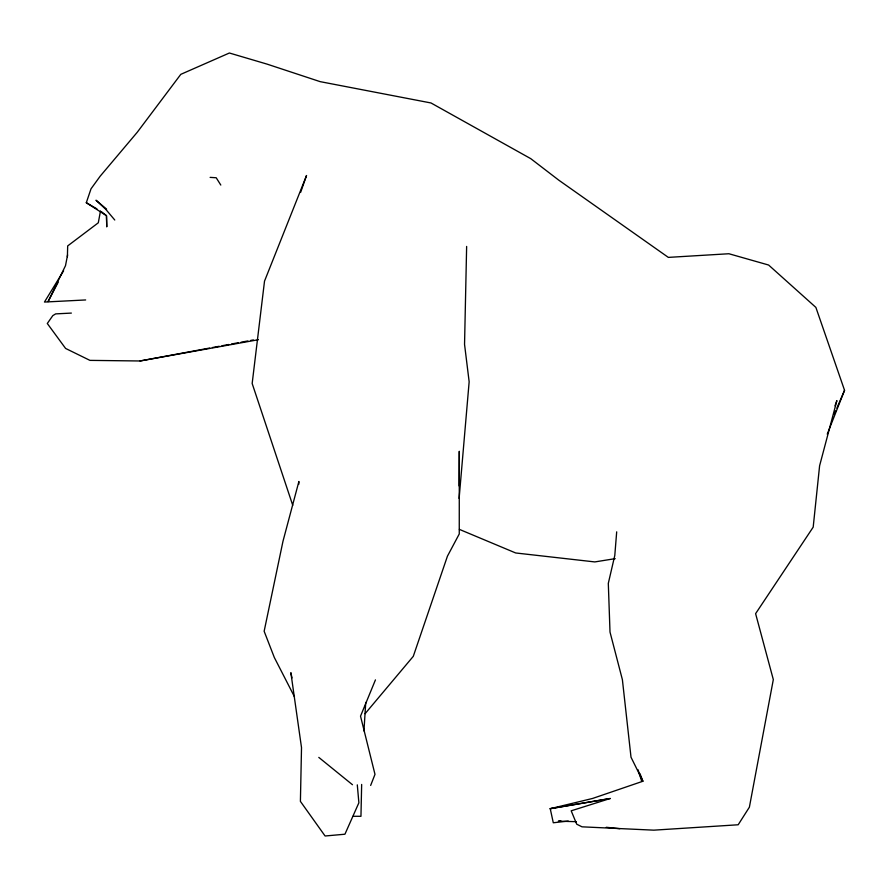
<?xml version="1.0" encoding="UTF-8"?>
<svg xmlns="http://www.w3.org/2000/svg" width="889" height="889" viewBox="0 0 889 889"><rect width="100%" height="100%" fill="white"/><g stroke="black" fill="none" stroke-linecap="round" stroke-linejoin="round"><path stroke-width="1.33" d="M459.168 485.95L459.291 451.279L459.257 533.967L447.434 556.181L413.285 656.338L365.101 713.678M466.636 246.431L464.547 344.376L469.148 381.77L459.124 498.429M361.656 784.442L360.956 816.302L353.089 816.28M298.837 484.205L298.893 481.482L282.969 541.323L264.144 631.257L274.323 657.482L294.459 696.732M67.386 256.843L67.686 245.92L98.301 222.795L100.49 210.937M363.945 730.947L365.746 702.41M616.688 531.844L614.799 555.414L608.309 583.362L610.01 632.068L622.389 679.663L631.012 757.228L642.903 781.242L592.541 798.466L550.235 808.69L553.291 822.769L568.271 821.058M67.586 254.887L65.508 265.644L48.039 301.671L58.241 282.135M101.49 211.738L106.48 215.694L106.758 226.684L106.48 215.694L86.3 202.725L91.022 188.812L100.157 176.222L137.262 132.25L180.8 74.343L229.395 53.007L267.022 64.108L320.162 81.644L430.998 102.968L530.766 158.664L558.825 180.2L668.339 257.388L728.902 253.743L768.618 265.033L815.88 307.405L844.55 390.315L827.259 434.143M300.638 192.368L306.538 175.5L264.522 281.124L252.165 383.492L292.748 505.319M834.993 405.84L836.882 400.617L819.602 465.769L813.191 527.144L755.606 613.654L773.319 679.574L749.383 807.19L738.181 824.77L653.804 830.159L582.006 826.826L576.717 824.181L571.194 810.812L610.243 798.5L550.235 808.69L610.243 798.5M370.657 785.432L374.991 774.352L360.523 716.156L375.447 679.885M834.138 414.485L835.782 410.674M836.882 408.129L844.55 390.315M63.608 270.812L44.45 302.049L85.655 299.949M71.376 313.084L55.651 313.884L52.795 315.639L47.295 323.485L65.597 348.444L89.956 360.378L140.04 360.978L209.66 348.043M212.393 347.543L219.216 346.277M221.95 345.765L228.773 344.499M231.496 343.987L238.33 342.721M241.052 342.221L247.875 340.943M250.609 340.443L253.343 339.931M140.04 360.978L258.432 339.709M615.199 558.648L594.808 561.926L515.687 552.969L459.38 529.377M560.948 821.003L558.336 821.192L576.35 821.68M210.115 177.378L216.205 177.756L220.805 185.056M606.287 827.281L619.855 828.692M86.3 202.725L96.945 208.893M318.795 757.395L352.477 784.731M106.613 209.148L95.99 200.225L105.691 209.237L114.77 220.016M639.969 773.563L642.903 781.242M638.08 769.774L641.725 781.387M291.981 677.951L290.87 672.695L301.515 747.627L300.404 801.378L325.085 835.993L344.932 834.215L358.878 802.789L357.3 784.865"/></g></svg>
